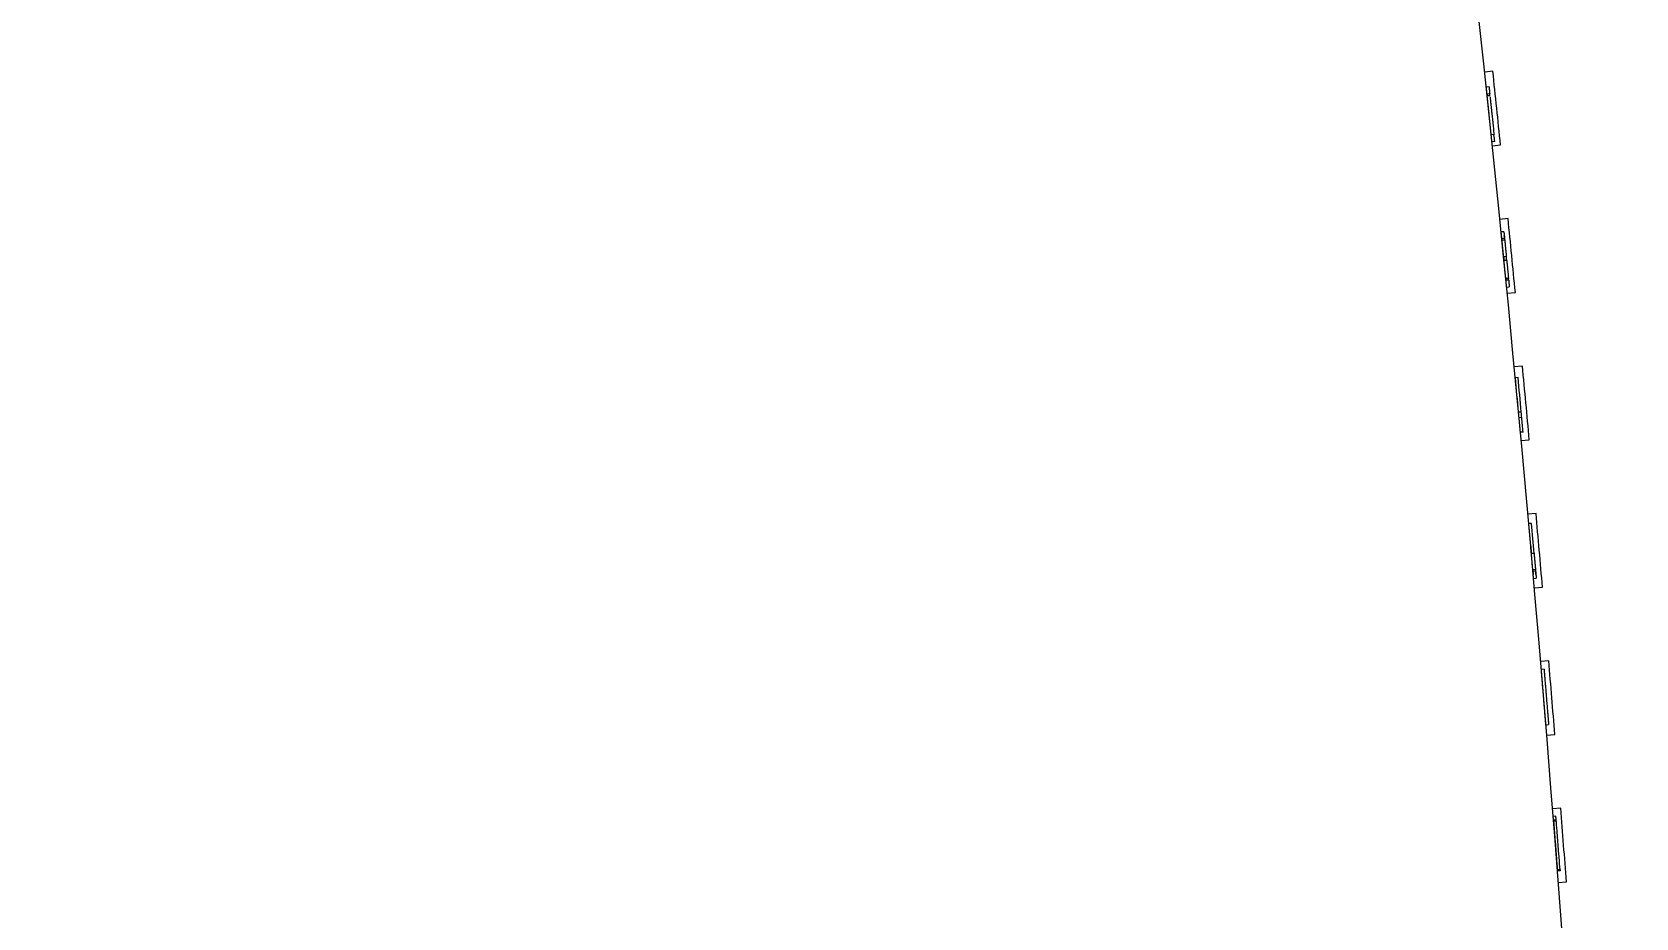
# Model space of a CAD drawing. Header units: millimetres. Extents: x 0 to 594, y 0 to 420.
# Drawn here: x 436.7 to 495.4, y 314.9 to 347.3 of the extents above; entities that cross this region are included whole.
import ezdxf

# ---------------------------------------------------------------- set-up
doc = ezdxf.new("R2010")
doc.units = ezdxf.units.MM
doc.layers.add('1', color=7, linetype='Continuous')
doc.layers.add('106', color=7, linetype='Continuous')
doc.styles.add('latin_extended', font='simplex.shx')
doc.dimstyles.get("Standard").update_dxf_attribs({"dimtxt": 0.18, "dimasz": 0.18, "dimexe": 0.18, "dimexo": 0.0625, "dimgap": 0.09, "dimtad": 0, "dimtih": 1, "dimtoh": 1, "dimdec": 4, "dimzin": 0, "dimdsep": 46, "dimtxsty": 'Standard', "dimcen": 0.09, "dimadec": 0, "dimazin": 0, "dimtfac": 1, "dimtdec": 4, "dimtofl": 0, "dimtmove": 0, "dimatfit": 3, "dimfxl": 1, "dimtolj": 1, "dimtzin": 0, "dimarcsym": 0})

# ---------------------------------------------------------------- blocks, each defined once
blk = doc.blocks.new('_U2')
at = {"layer": '106', "color": 7, "lineweight": 13}
for p, q in [((366.459143, 346.084634), (366.459143, 214.1006)), ((495.44635, 230.600994), (495.44635, 214.1006)), ((366.459143, 215.6006), (495.44635, 215.6006))]:
    blk.add_line(p, q, dxfattribs=at)
at = {"layer": '106', "color": 7, "lineweight": 25}
for points in [[(366.459143, 215.6006), (369.959142, 216.061384), (369.959145, 215.139817)], [(495.44635, 215.6006), (491.946352, 215.139817), (491.946349, 216.061384)]]:
    blk.add_solid(points, dxfattribs=at)
at = {"layer": '106', "color": 7, "linetype": 'Continuous', "lineweight": 18, "insert": (428.259036, 216.329153), "char_height": 3.5, "attachment_point": 7, "line_spacing_factor": 0.963855, "style": 'latin_extended'}
blk.add_mtext('\\W0.6152;129', dxfattribs=at)

msp = doc.modelspace()

# ---------------------------------------------------------------- linework, layer by layer
at = {"layer": '1', "color": 7, "linetype": 'Continuous', "lineweight": 13}
for p, q in [((490.203, 345.883), (489.905, 345.852)), ((490.063, 345.306), (489.964, 345.299)), ((490.09, 345.049), (489.99, 345.043)), ((490.097, 344.985), (489.997, 344.979)), ((490.246, 343.558), (490.146, 343.551)), ((490.272, 343.304), (490.172, 343.297)), ((490.187, 343.149), (490.486, 343.18)), ((490.76, 340.482), (490.462, 340.452)), ((490.607, 339.999), (490.508, 339.993)), ((490.632, 339.751), (490.532, 339.745)), ((490.638, 339.687), (490.539, 339.681)), ((490.698, 339.088), (490.598, 339.082)), ((490.712, 338.95), (490.612, 338.944)), ((490.777, 338.287), (490.677, 338.281)), ((490.783, 338.229), (490.683, 338.223)), ((490.707, 337.971), (490.807, 337.977)), ((490.729, 337.749), (491.028, 337.779)), ((491.287, 335.08), (490.989, 335.051)), ((491.127, 334.654), (491.027, 334.648)), ((491.245, 333.394), (491.145, 333.388)), ((491.264, 333.19), (491.164, 333.184)), ((491.313, 332.662), (491.213, 332.656)), ((491.241, 332.35), (491.54, 332.377)), ((491.785, 329.678), (491.486, 329.651)), ((491.617, 329.31), (491.517, 329.304)), ((491.678, 328.622), (491.678, 328.622)), ((491.714, 328.216), (491.614, 328.209)), ((491.766, 327.618), (491.667, 327.612)), ((491.771, 327.56), (491.672, 327.554)), ((491.694, 327.297), (491.794, 327.303)), ((491.724, 326.95), (492.023, 326.976)), ((492.253, 324.276), (491.954, 324.251)), ((492.079, 323.968), (491.979, 323.962)), ((492.146, 321.932), (492.246, 321.938)), ((492.177, 321.55), (492.476, 321.574)), ((492.692, 318.875), (492.393, 318.851)), ((492.514, 318.581), (492.415, 318.575)), ((492.525, 318.44), (492.426, 318.434)), ((492.528, 318.401), (492.429, 318.395)), ((492.666, 316.62), (492.566, 316.614)), ((492.669, 316.576), (492.569, 316.57)), ((492.601, 316.15), (492.9, 316.173))]:
    msp.add_line(p, q, dxfattribs=at)
for centre, radius, start, end in [((-504.541, 240.601), 1000, 0.358812, 6.873666), ((-504.541, 240.601), 1000.3, 5.88596, 6.041635), ((-504.541, 240.605), 1000, 5.894233, 5.908867), ((-504.541, 240.599), 1000.1, 5.894331, 5.908963), ((-504.541, 240.601), 1000.3, 5.575016, 5.730591), ((-504.541, 240.601), 1000.3, 5.264236, 5.419716), ((-504.541, 240.605), 1000, 5.31198, 5.323746), ((-504.541, 240.599), 1000.1, 5.312136, 5.323901), ((-504.541, 240.605), 1000, 5.281609, 5.31198), ((-504.541, 240.599), 1000.1, 5.281768, 5.312136), ((-504.541, 240.605), 1000, 5.025807, 5.088766), ((-504.541, 240.599), 1000.1, 5.025991, 5.088945), ((-504.541, 240.601), 1000.3, 4.953611, 5.109002), ((-504.541, 240.601), 1000.3, 4.643132, 4.798439), ((-504.541, 240.605), 1000, 4.46378, 4.471887), ((-504.541, 240.599), 1000.1, 4.464021, 4.472127), ((-504.541, 240.601), 1000.3, 4.332788, 4.488017), ((-504.541, 240.605), 1000, 4.461555, 4.46378), ((-504.541, 240.599), 1000.1, 4.461796, 4.464021)]:
    msp.add_arc(centre, radius, start, end, dxfattribs=at)
for centre, major_axis, ratio, start_param, end_param in [((-530.509, 238.17), (1021.6, 95.801), 0.987209, 6.282607, 6.283857), ((-511.725, 239.924), (1002.896, 94.264), 0.996412, 6.282392, 6.283653)]:
    msp.add_ellipse(centre, major_axis=major_axis, ratio=ratio, start_param=start_param, end_param=end_param, dxfattribs=at)
for points, knots in [([(489.99, 345.043), (489.987, 345.07), (489.985, 345.096), (489.981, 345.132), (489.98, 345.144), (489.978, 345.161), (489.977, 345.166), (489.976, 345.177), (489.976, 345.182), (489.973, 345.207), (489.971, 345.225), (489.969, 345.248), (489.968, 345.254), (489.967, 345.267), (489.966, 345.272), (489.965, 345.286), (489.964, 345.292), (489.964, 345.297), (489.964, 345.298), (489.963, 345.299), (489.963, 345.299), (489.963, 345.299)], [0, 0, 0, 0, 0.171892, 0.171892, 0.257838, 0.257838, 0.30081, 0.30081, 0.343783, 0.343783, 0.515675, 0.515675, 0.601621, 0.601621, 0.687567, 0.687567, 0.859459, 0.859459, 0.945404, 0.945404, 1, 1, 1, 1]), ([(489.99, 345.043), (489.992, 345.032), (489.993, 345.021), (489.994, 345.006), (489.995, 345), (489.996, 344.99), (489.997, 344.984), (489.997, 344.979)], [0, 0, 0, 0, 0.5, 0.5, 0.75, 0.75, 1, 1, 1, 1]), ([(490.063, 345.306), (490.063, 345.306), (490.063, 345.305), (490.063, 345.304), (490.063, 345.303), (490.064, 345.298), (490.064, 345.292), (490.066, 345.278), (490.066, 345.273), (490.067, 345.264), (490.068, 345.26), (490.069, 345.254), (490.069, 345.25), (490.071, 345.231), (490.073, 345.213), (490.076, 345.183), (490.077, 345.172), (490.079, 345.15), (490.081, 345.139), (490.084, 345.102), (490.087, 345.077), (490.09, 345.049)], [0, 0, 0, 0, 0.054938, 0.054938, 0.140853, 0.140853, 0.312683, 0.312683, 0.398597, 0.398597, 0.441555, 0.441555, 0.484512, 0.484512, 0.656341, 0.656341, 0.742256, 0.742256, 0.828171, 0.828171, 1, 1, 1, 1]), ([(490.097, 344.985), (490.096, 344.996), (490.095, 345.006), (490.093, 345.022), (490.092, 345.028), (490.091, 345.038), (490.091, 345.043), (490.09, 345.049)], [0, 0, 0, 0, 0.5, 0.5, 0.75, 0.75, 1, 1, 1, 1]), ([(490.146, 343.551), (490.142, 343.59), (490.138, 343.629), (490.13, 343.706), (490.126, 343.744), (490.118, 343.822), (490.114, 343.861), (490.106, 343.938), (490.102, 343.977), (490.089, 344.095), (490.081, 344.174), (490.069, 344.296), (490.064, 344.338), (490.058, 344.401), (490.055, 344.423), (490.052, 344.456), (490.051, 344.467), (490.048, 344.489), (490.047, 344.501), (490.044, 344.535), (490.041, 344.558), (490.036, 344.606), (490.034, 344.63), (490.03, 344.667), (490.028, 344.68), (490.026, 344.705), (490.024, 344.718), (490.02, 344.756), (490.018, 344.782), (490.014, 344.82), (490.012, 344.833), (490.01, 344.858), (490.008, 344.871), (490.006, 344.897), (490.004, 344.909), (490.003, 344.926), (490.002, 344.93), (490.002, 344.934)], [0, 0, 0, 0, 0.092351, 0.092351, 0.184702, 0.184702, 0.277053, 0.277053, 0.369404, 0.369404, 0.554106, 0.554106, 0.646457, 0.646457, 0.692633, 0.692633, 0.71572, 0.71572, 0.738808, 0.738808, 0.784984, 0.784984, 0.831159, 0.831159, 0.854247, 0.854247, 0.877335, 0.877335, 0.92351, 0.92351, 0.946598, 0.946598, 0.969686, 0.969686, 0.992774, 0.992774, 1, 1, 1, 1]), ([(490.101, 344.947), (490.101, 344.942), (490.102, 344.937), (490.104, 344.919), (490.105, 344.906), (490.108, 344.881), (490.109, 344.868), (490.112, 344.842), (490.113, 344.829), (490.116, 344.804), (490.117, 344.791), (490.12, 344.765), (490.121, 344.752), (490.125, 344.714), (490.128, 344.689), (490.132, 344.651), (490.133, 344.639), (490.136, 344.614), (490.137, 344.602), (490.141, 344.566), (490.143, 344.543), (490.148, 344.498), (490.15, 344.476), (490.155, 344.432), (490.157, 344.411), (490.164, 344.347), (490.168, 344.305), (490.181, 344.182), (490.189, 344.103), (490.201, 343.985), (490.205, 343.946), (490.213, 343.868), (490.217, 343.829), (490.225, 343.751), (490.229, 343.713), (490.237, 343.635), (490.242, 343.596), (490.246, 343.558)], [0, 0, 0, 0, 0.009354, 0.009354, 0.032392, 0.032392, 0.05543, 0.05543, 0.078468, 0.078468, 0.101507, 0.101507, 0.124545, 0.124545, 0.170622, 0.170622, 0.19366, 0.19366, 0.216698, 0.216698, 0.262775, 0.262775, 0.308851, 0.308851, 0.354928, 0.354928, 0.447081, 0.447081, 0.631387, 0.631387, 0.723541, 0.723541, 0.815694, 0.815694, 0.907847, 0.907847, 1, 1, 1, 1]), ([(490.532, 339.745), (490.531, 339.763), (490.527, 339.799), (490.524, 339.83), (490.522, 339.853), (490.521, 339.86), (490.52, 339.874), (490.519, 339.881), (490.517, 339.9), (490.516, 339.911), (490.514, 339.927), (490.514, 339.932), (490.513, 339.942), (490.512, 339.946), (490.511, 339.958), (490.51, 339.965), (490.51, 339.974), (490.509, 339.976), (490.509, 339.981), (490.509, 339.983), (490.508, 339.988), (490.508, 339.992), (490.508, 339.993), (490.508, 339.993)], [0, 0, 0, 0, 0.112638, 0.225277, 0.225277, 0.281596, 0.281596, 0.337915, 0.337915, 0.450553, 0.450553, 0.506873, 0.506873, 0.563192, 0.563192, 0.67583, 0.67583, 0.732149, 0.732149, 0.788469, 0.788469, 0.901107, 1, 1, 1, 1]), ([(490.532, 339.745), (490.534, 339.734), (490.535, 339.723), (490.536, 339.708), (490.537, 339.702), (490.538, 339.692), (490.538, 339.686), (490.539, 339.681)], [0, 0, 0, 0, 0.5, 0.5, 0.75, 0.75, 1, 1, 1, 1]), ([(490.607, 339.999), (490.607, 339.999), (490.607, 339.999), (490.608, 339.995), (490.608, 339.989), (490.61, 339.975), (490.61, 339.971), (490.611, 339.964), (490.611, 339.961), (490.612, 339.948), (490.614, 339.93), (490.617, 339.906), (490.619, 339.887), (490.619, 339.88), (490.621, 339.866), (490.621, 339.859), (490.624, 339.837), (490.625, 339.821), (490.628, 339.796), (490.629, 339.787), (490.63, 339.769), (490.631, 339.76), (490.632, 339.751)], [0, 0, 0, 0, 0.098733, 0.098733, 0.32405, 0.32405, 0.380379, 0.380379, 0.436708, 0.436708, 0.549366, 0.662025, 0.662025, 0.718354, 0.718354, 0.774683, 0.774683, 0.887342, 0.887342, 0.943671, 0.943671, 1, 1, 1, 1]), ([(490.638, 339.69), (490.637, 339.704), (490.636, 339.717), (490.633, 339.743), (490.632, 339.756), (490.63, 339.774), (490.629, 339.78), (490.628, 339.79), (490.628, 339.795), (490.627, 339.805), (490.626, 339.81), (490.625, 339.818), (490.625, 339.822), (490.624, 339.833), (490.623, 339.839), (490.622, 339.848), (490.622, 339.852), (490.622, 339.857), (490.621, 339.859), (490.621, 339.861), (490.621, 339.862), (490.621, 339.861), (490.622, 339.857), (490.623, 339.847), (490.623, 339.845), (490.623, 339.84), (490.624, 339.837), (490.624, 339.828), (490.625, 339.821), (490.627, 339.807), (490.627, 339.803), (490.628, 339.792), (490.629, 339.787), (490.63, 339.77), (490.631, 339.758), (490.633, 339.738), (490.634, 339.732), (490.635, 339.718), (490.638, 339.697), (490.64, 339.675), (490.643, 339.644), (490.644, 339.628), (490.648, 339.596), (490.649, 339.58), (490.654, 339.532), (490.657, 339.499), (490.662, 339.45), (490.664, 339.433), (490.667, 339.4), (490.669, 339.384), (490.671, 339.359), (490.672, 339.351), (490.673, 339.335), (490.674, 339.327), (490.677, 339.304), (490.678, 339.289), (490.68, 339.268), (490.681, 339.262), (490.682, 339.248), (490.683, 339.242), (490.684, 339.23), (490.685, 339.224), (490.686, 339.212), (490.686, 339.207), (490.688, 339.191), (490.689, 339.182), (490.69, 339.165), (490.691, 339.158), (490.692, 339.144), (490.693, 339.138), (490.694, 339.127), (490.695, 339.122), (490.696, 339.107), (490.697, 339.097), (490.698, 339.088)], [0, 0, 0, 0, 0.029662, 0.029662, 0.060963, 0.060963, 0.076614, 0.076614, 0.092264, 0.092264, 0.107915, 0.107915, 0.123566, 0.123566, 0.154867, 0.154867, 0.186168, 0.186168, 0.217469, 0.217469, 0.248771, 0.248771, 0.311373, 0.311373, 0.327024, 0.327024, 0.342674, 0.342674, 0.373975, 0.373975, 0.389626, 0.389626, 0.405277, 0.405277, 0.436578, 0.436578, 0.452228, 0.452228, 0.467879, 0.49918, 0.49918, 0.530482, 0.530482, 0.561783, 0.561783, 0.624385, 0.624385, 0.655686, 0.655686, 0.686988, 0.686988, 0.702638, 0.702638, 0.718289, 0.718289, 0.74959, 0.74959, 0.765241, 0.765241, 0.780891, 0.780891, 0.796542, 0.796542, 0.812193, 0.812193, 0.843494, 0.843494, 0.874795, 0.874795, 0.906096, 0.906096, 0.937398, 0.937398, 1, 1, 1, 1]), ([(490.638, 339.687), (490.637, 339.698), (490.636, 339.708), (490.635, 339.724), (490.634, 339.73), (490.633, 339.74), (490.633, 339.746), (490.632, 339.751)], [0, 0, 0, 0, 0.5, 0.5, 0.75, 0.75, 1, 1, 1, 1]), ([(490.598, 339.082), (490.597, 339.091), (490.596, 339.101), (490.595, 339.12), (490.594, 339.13), (490.592, 339.151), (490.591, 339.158), (490.589, 339.175), (490.588, 339.184), (490.587, 339.199), (490.586, 339.205), (490.585, 339.216), (490.584, 339.222), (490.583, 339.24), (490.581, 339.253), (490.579, 339.274), (490.579, 339.281), (490.577, 339.296), (490.576, 339.303), (490.574, 339.326), (490.572, 339.342), (490.569, 339.375), (490.568, 339.391), (490.564, 339.424), (490.563, 339.441), (490.558, 339.49), (490.555, 339.522), (490.55, 339.571), (490.548, 339.587), (490.546, 339.611), (490.545, 339.619), (490.543, 339.635), (490.543, 339.643), (490.541, 339.66), (490.54, 339.67), (490.539, 339.679)], [0, 0, 0, 0, 0.120185, 0.120185, 0.24037, 0.24037, 0.300463, 0.300463, 0.360555, 0.360555, 0.390602, 0.390602, 0.420648, 0.420648, 0.48074, 0.48074, 0.510787, 0.510787, 0.540833, 0.540833, 0.600925, 0.600925, 0.661018, 0.661018, 0.721111, 0.721111, 0.841296, 0.841296, 0.901388, 0.901388, 0.931434, 0.931434, 0.961481, 0.961481, 1, 1, 1, 1]), ([(490.598, 339.082), (490.599, 339.07), (490.601, 339.059), (490.603, 339.036), (490.604, 339.024), (490.607, 338.99), (490.61, 338.967), (490.612, 338.944)], [0, 0, 0, 0, 0.250449, 0.250449, 0.500898, 0.500898, 1, 1, 1, 1]), ([(490.679, 338.262), (490.678, 338.274), (490.677, 338.287), (490.674, 338.315), (490.672, 338.331), (490.668, 338.38), (490.664, 338.413), (490.659, 338.464), (490.658, 338.481), (490.654, 338.516), (490.652, 338.533), (490.649, 338.567), (490.647, 338.584), (490.645, 338.61), (490.644, 338.619), (490.642, 338.636), (490.641, 338.645), (490.639, 338.67), (490.637, 338.687), (490.635, 338.711), (490.634, 338.719), (490.633, 338.735), (490.632, 338.743), (490.63, 338.765), (490.628, 338.779), (490.626, 338.805), (490.624, 338.818), (490.622, 338.84), (490.621, 338.85), (490.619, 338.869), (490.618, 338.878), (490.617, 338.893), (490.616, 338.899), (490.615, 338.911), (490.615, 338.916), (490.613, 338.93), (490.613, 338.938), (490.612, 338.944)], [0, 0, 0, 0, 0.045909, 0.045909, 0.102032, 0.102032, 0.214278, 0.214278, 0.270401, 0.270401, 0.326524, 0.326524, 0.382647, 0.382647, 0.410708, 0.410708, 0.43877, 0.43877, 0.494893, 0.494893, 0.522954, 0.522954, 0.551016, 0.551016, 0.607139, 0.607139, 0.663262, 0.663262, 0.719385, 0.719385, 0.775508, 0.775508, 0.831631, 0.831631, 0.887754, 0.887754, 1, 1, 1, 1]), ([(490.712, 338.95), (490.71, 338.961), (490.709, 338.973), (490.707, 338.996), (490.706, 339.007), (490.703, 339.042), (490.7, 339.065), (490.698, 339.088)], [0, 0, 0, 0, 0.250449, 0.250449, 0.500898, 0.500898, 1, 1, 1, 1]), ([(490.712, 338.95), (490.712, 338.944), (490.713, 338.936), (490.714, 338.922), (490.715, 338.917), (490.716, 338.906), (490.717, 338.899), (490.718, 338.888), (490.718, 338.883), (490.719, 338.875), (490.719, 338.871), (490.721, 338.857), (490.722, 338.846), (490.724, 338.83), (490.724, 338.824), (490.725, 338.811), (490.726, 338.805), (490.728, 338.785), (490.729, 338.771), (490.731, 338.749), (490.732, 338.741), (490.734, 338.725), (490.735, 338.717), (490.737, 338.693), (490.739, 338.676), (490.742, 338.642), (490.744, 338.625), (490.747, 338.59), (490.749, 338.573), (490.754, 338.522), (490.757, 338.488), (490.762, 338.437), (490.764, 338.42), (490.767, 338.387), (490.769, 338.37), (490.772, 338.337), (490.774, 338.321), (490.776, 338.299), (490.776, 338.292), (490.777, 338.286)], [0, 0, 0, 0, 0.114692, 0.114692, 0.172038, 0.172038, 0.229384, 0.229384, 0.258057, 0.258057, 0.28673, 0.28673, 0.344076, 0.344076, 0.372749, 0.372749, 0.401422, 0.401422, 0.458768, 0.458768, 0.487441, 0.487441, 0.516114, 0.516114, 0.57346, 0.57346, 0.630806, 0.630806, 0.688152, 0.688152, 0.802844, 0.802844, 0.86019, 0.86019, 0.917536, 0.917536, 0.974882, 0.974882, 1, 1, 1, 1]), ([(490.677, 338.281), (490.678, 338.271), (490.679, 338.261), (490.681, 338.247), (490.681, 338.242), (490.682, 338.232), (490.682, 338.227), (490.683, 338.223)], [0, 0, 0, 0, 0.5, 0.5, 0.75, 0.75, 1, 1, 1, 1]), ([(490.708, 337.971), (490.708, 337.971), (490.708, 337.971), (490.708, 337.972), (490.707, 337.973), (490.707, 337.976), (490.707, 337.978), (490.707, 337.981), (490.706, 337.983), (490.706, 337.991), (490.705, 337.997), (490.704, 338.009), (490.703, 338.013), (490.703, 338.022), (490.702, 338.027), (490.701, 338.043), (490.699, 338.055), (490.697, 338.076), (490.697, 338.083), (490.695, 338.098), (490.694, 338.106), (490.692, 338.131), (490.69, 338.148), (490.687, 338.185), (490.685, 338.203), (490.683, 338.223)], [0, 0, 0, 0, 0.030357, 0.030357, 0.151563, 0.151563, 0.212165, 0.212165, 0.272768, 0.272768, 0.393973, 0.393973, 0.454576, 0.454576, 0.515179, 0.515179, 0.636384, 0.636384, 0.696987, 0.696987, 0.757589, 0.757589, 0.878795, 0.878795, 1, 1, 1, 1]), ([(490.783, 338.229), (490.782, 338.238), (490.781, 338.248), (490.779, 338.263), (490.779, 338.267), (490.778, 338.277), (490.777, 338.282), (490.777, 338.287)], [0, 0, 0, 0, 0.5, 0.5, 0.75, 0.75, 1, 1, 1, 1]), ([(490.783, 338.229), (490.785, 338.209), (490.786, 338.191), (490.79, 338.155), (490.792, 338.137), (490.794, 338.112), (490.795, 338.104), (490.796, 338.089), (490.797, 338.082), (490.799, 338.062), (490.8, 338.05), (490.802, 338.034), (490.802, 338.029), (490.803, 338.02), (490.804, 338.015), (490.805, 338.004), (490.805, 337.997), (490.806, 337.987), (490.807, 337.984), (490.807, 337.979), (490.807, 337.978), (490.807, 337.977), (490.807, 337.977), (490.807, 337.977)], [0, 0, 0, 0, 0.120831, 0.120831, 0.241663, 0.241663, 0.302078, 0.302078, 0.362494, 0.362494, 0.483326, 0.483326, 0.543741, 0.543741, 0.604157, 0.604157, 0.724988, 0.724988, 0.84582, 0.84582, 0.966651, 0.966651, 1, 1, 1, 1]), ([(491.667, 327.603), (491.669, 327.585), (491.67, 327.568), (491.673, 327.543), (491.673, 327.535), (491.675, 327.518), (491.676, 327.511), (491.677, 327.496), (491.677, 327.49), (491.678, 327.478), (491.679, 327.472), (491.68, 327.458), (491.681, 327.451), (491.681, 327.444), (491.681, 327.442), (491.682, 327.439), (491.682, 327.438), (491.682, 327.438), (491.682, 327.438), (491.682, 327.439), (491.682, 327.441), (491.681, 327.443), (491.681, 327.447), (491.681, 327.45), (491.68, 327.456), (491.68, 327.46), (491.679, 327.47), (491.679, 327.475), (491.677, 327.494), (491.676, 327.508), (491.674, 327.532), (491.673, 327.541), (491.671, 327.558), (491.669, 327.585), (491.666, 327.615), (491.664, 327.646), (491.663, 327.657), (491.661, 327.678), (491.66, 327.689), (491.657, 327.721), (491.655, 327.743), (491.652, 327.777), (491.651, 327.788), (491.649, 327.811), (491.648, 327.822), (491.643, 327.879), (491.639, 327.925), (491.633, 327.993), (491.631, 328.016), (491.627, 328.062), (491.625, 328.084), (491.621, 328.13), (491.619, 328.152), (491.615, 328.198), (491.613, 328.22), (491.61, 328.253), (491.609, 328.264), (491.608, 328.286), (491.607, 328.297), (491.604, 328.329), (491.602, 328.349), (491.599, 328.379), (491.599, 328.388), (491.597, 328.406), (491.596, 328.415), (491.595, 328.43), (491.594, 328.437), (491.593, 328.449), (491.593, 328.454), (491.592, 328.462), (491.592, 328.465), (491.591, 328.47), (491.591, 328.472), (491.591, 328.474), (491.591, 328.475), (491.591, 328.475), (491.591, 328.475), (491.591, 328.473), (491.591, 328.471), (491.592, 328.467), (491.592, 328.462), (491.593, 328.454), (491.594, 328.445), (491.594, 328.44), (491.596, 328.423), (491.597, 328.41), (491.599, 328.386), (491.599, 328.378), (491.601, 328.36), (491.602, 328.351), (491.604, 328.332), (491.604, 328.321), (491.606, 328.3), (491.607, 328.289), (491.609, 328.267), (491.61, 328.256), (491.612, 328.237), (491.613, 328.229), (491.613, 328.222)], [0, 0, 0, 0, 0.026956, 0.026956, 0.042743, 0.042743, 0.058531, 0.058531, 0.074318, 0.074318, 0.090105, 0.090105, 0.121679, 0.121679, 0.137467, 0.137467, 0.153254, 0.169041, 0.169041, 0.184828, 0.184828, 0.200615, 0.200615, 0.216403, 0.216403, 0.23219, 0.23219, 0.247977, 0.247977, 0.279551, 0.279551, 0.295339, 0.295339, 0.311126, 0.3427, 0.3427, 0.358487, 0.358487, 0.374275, 0.374275, 0.405849, 0.405849, 0.421636, 0.421636, 0.437423, 0.437423, 0.500572, 0.500572, 0.532146, 0.532146, 0.563721, 0.563721, 0.595295, 0.595295, 0.62687, 0.62687, 0.642657, 0.642657, 0.658444, 0.658444, 0.690018, 0.690018, 0.705806, 0.705806, 0.721593, 0.721593, 0.73738, 0.73738, 0.753167, 0.753167, 0.768954, 0.768954, 0.784742, 0.784742, 0.800529, 0.800529, 0.816316, 0.816316, 0.832103, 0.832103, 0.84789, 0.863678, 0.863678, 0.879465, 0.879465, 0.911039, 0.911039, 0.926826, 0.926826, 0.942614, 0.942614, 0.958401, 0.958401, 0.974188, 0.974188, 0.989975, 0.989975, 1, 1, 1, 1]), ([(491.714, 328.217), (491.717, 328.184), (491.72, 328.149), (491.725, 328.092), (491.727, 328.069), (491.731, 328.024), (491.733, 328.001), (491.739, 327.932), (491.743, 327.886), (491.749, 327.818), (491.751, 327.796), (491.754, 327.762), (491.755, 327.751), (491.757, 327.729), (491.758, 327.718), (491.761, 327.685), (491.762, 327.663), (491.765, 327.632), (491.766, 327.622), (491.768, 327.602), (491.769, 327.593), (491.771, 327.564), (491.773, 327.547), (491.775, 327.523), (491.775, 327.515), (491.777, 327.501), (491.777, 327.494), (491.778, 327.482), (491.779, 327.476), (491.78, 327.467), (491.78, 327.463), (491.781, 327.452), (491.781, 327.449), (491.781, 327.445), (491.781, 327.445), (491.782, 327.444), (491.782, 327.444), (491.781, 327.445), (491.781, 327.448), (491.781, 327.455), (491.78, 327.457), (491.78, 327.465), (491.779, 327.469), (491.778, 327.483), (491.777, 327.495), (491.775, 327.517), (491.775, 327.524), (491.773, 327.541), (491.772, 327.558), (491.77, 327.577), (491.768, 327.597), (491.767, 327.607), (491.766, 327.618)], [0, 0, 0, 0, 0.078059, 0.078059, 0.129313, 0.129313, 0.180566, 0.180566, 0.283073, 0.283073, 0.334327, 0.334327, 0.359953, 0.359953, 0.38558, 0.38558, 0.436834, 0.436834, 0.46246, 0.46246, 0.488087, 0.488087, 0.539341, 0.539341, 0.564967, 0.564967, 0.590594, 0.590594, 0.616221, 0.616221, 0.641848, 0.641848, 0.693101, 0.693101, 0.718728, 0.718728, 0.744355, 0.744355, 0.795608, 0.795608, 0.821235, 0.821235, 0.846862, 0.846862, 0.898115, 0.898115, 0.923742, 0.923742, 0.949369, 0.974995, 0.974995, 1, 1, 1, 1]), ([(491.667, 327.612), (491.667, 327.603), (491.668, 327.593), (491.67, 327.578), (491.67, 327.574), (491.671, 327.564), (491.671, 327.559), (491.672, 327.554)], [0, 0, 0, 0, 0.5, 0.5, 0.75, 0.75, 1, 1, 1, 1]), ([(491.694, 327.297), (491.694, 327.297), (491.694, 327.297), (491.694, 327.298), (491.694, 327.299), (491.694, 327.3), (491.694, 327.301), (491.693, 327.305), (491.693, 327.307), (491.693, 327.314), (491.692, 327.318), (491.692, 327.327), (491.691, 327.332), (491.69, 327.344), (491.689, 327.35), (491.688, 327.365), (491.687, 327.373), (491.686, 327.391), (491.685, 327.4), (491.683, 327.419), (491.683, 327.43), (491.681, 327.452), (491.68, 327.464), (491.676, 327.501), (491.674, 327.527), (491.672, 327.554)], [0, 0, 0, 0, 0.037201, 0.037201, 0.117434, 0.117434, 0.197668, 0.197668, 0.277901, 0.277901, 0.358134, 0.358134, 0.438367, 0.438367, 0.518601, 0.518601, 0.598834, 0.598834, 0.679067, 0.679067, 0.7593, 0.7593, 0.839534, 0.839534, 1, 1, 1, 1]), ([(491.771, 327.56), (491.771, 327.57), (491.77, 327.58), (491.768, 327.594), (491.768, 327.599), (491.767, 327.609), (491.767, 327.614), (491.766, 327.618)], [0, 0, 0, 0, 0.5, 0.5, 0.75, 0.75, 1, 1, 1, 1]), ([(491.771, 327.56), (491.774, 327.534), (491.776, 327.509), (491.779, 327.473), (491.78, 327.461), (491.782, 327.439), (491.783, 327.428), (491.785, 327.409), (491.785, 327.4), (491.787, 327.383), (491.788, 327.375), (491.789, 327.36), (491.79, 327.353), (491.791, 327.341), (491.791, 327.335), (491.792, 327.326), (491.792, 327.322), (491.793, 327.315), (491.793, 327.312), (491.793, 327.308), (491.793, 327.307), (491.794, 327.306), (491.794, 327.305), (491.794, 327.305), (491.794, 327.304), (491.794, 327.304), (491.794, 327.303), (491.794, 327.303)], [0, 0, 0, 0, 0.158003, 0.158003, 0.237004, 0.237004, 0.316006, 0.316006, 0.395007, 0.395007, 0.474009, 0.474009, 0.55301, 0.55301, 0.632012, 0.632012, 0.711013, 0.711013, 0.790015, 0.790015, 0.869016, 0.869016, 0.908517, 0.908517, 0.948018, 0.948018, 1, 1, 1, 1]), ([(492.146, 321.932), (492.146, 321.932), (492.146, 321.932), (492.146, 321.932), (492.146, 321.932), (492.146, 321.936), (492.146, 321.941), (492.145, 321.951), (492.145, 321.955), (492.144, 321.964), (492.143, 321.969), (492.142, 321.986), (492.141, 321.999), (492.139, 322.019), (492.139, 322.023), (492.138, 322.031), (492.138, 322.036), (492.137, 322.05), (492.136, 322.059), (492.134, 322.09), (492.132, 322.113), (492.129, 322.149), (492.128, 322.161), (492.126, 322.187), (492.125, 322.2), (492.121, 322.239), (492.119, 322.266), (492.115, 322.32), (492.112, 322.348), (492.108, 322.404), (492.105, 322.432), (492.101, 322.489), (492.096, 322.546), (492.091, 322.603), (492.087, 322.661), (492.084, 322.689), (492.073, 322.833), (492.063, 322.948), (492.049, 323.121), (492.044, 323.178), (492.034, 323.293), (492.03, 323.351), (492.023, 323.436), (492.02, 323.465), (492.015, 323.521), (492.013, 323.549), (492.01, 323.591), (492.008, 323.605), (492.006, 323.633), (492.005, 323.647), (492.002, 323.687), (492, 323.713), (491.996, 323.75), (491.995, 323.763), (491.993, 323.786), (491.992, 323.797), (491.99, 323.83), (491.988, 323.85), (491.986, 323.877), (491.985, 323.885), (491.984, 323.901), (491.983, 323.908), (491.982, 323.927), (491.981, 323.938), (491.979, 323.953), (491.979, 323.957), (491.979, 323.961), (491.979, 323.962), (491.979, 323.962)], [0, 0, 0, 0, 0.001792, 0.001792, 0.018381, 0.018381, 0.051558, 0.051558, 0.068147, 0.068147, 0.084736, 0.084736, 0.117913, 0.117913, 0.126208, 0.126208, 0.134502, 0.134502, 0.151091, 0.151091, 0.184268, 0.184268, 0.200857, 0.200857, 0.217446, 0.217446, 0.250624, 0.250624, 0.283801, 0.283801, 0.316979, 0.316979, 0.350156, 0.383334, 0.383334, 0.416511, 0.416511, 0.549222, 0.549222, 0.615577, 0.615577, 0.681932, 0.681932, 0.71511, 0.71511, 0.748287, 0.748287, 0.764876, 0.764876, 0.781465, 0.781465, 0.814642, 0.814642, 0.831231, 0.831231, 0.84782, 0.84782, 0.880998, 0.880998, 0.897586, 0.897586, 0.914175, 0.914175, 0.947353, 0.947353, 0.98053, 0.98053, 1, 1, 1, 1]), ([(492.078, 323.968), (492.078, 323.968), (492.078, 323.968), (492.079, 323.965), (492.079, 323.963), (492.079, 323.958), (492.08, 323.955), (492.08, 323.944), (492.081, 323.934), (492.083, 323.914), (492.084, 323.907), (492.085, 323.891), (492.086, 323.882), (492.088, 323.855), (492.09, 323.835), (492.092, 323.803), (492.093, 323.791), (492.095, 323.767), (492.096, 323.755), (492.099, 323.718), (492.102, 323.692), (492.106, 323.637), (492.108, 323.61), (492.113, 323.554), (492.115, 323.526), (492.12, 323.47), (492.122, 323.442), (492.129, 323.356), (492.134, 323.299), (492.144, 323.184), (492.148, 323.127), (492.163, 322.955), (492.172, 322.84), (492.184, 322.697), (492.186, 322.669), (492.191, 322.612), (492.193, 322.583), (492.2, 322.498), (492.205, 322.441), (492.211, 322.371), (492.212, 322.357), (492.214, 322.329), (492.215, 322.315), (492.219, 322.274), (492.221, 322.248), (492.224, 322.208), (492.225, 322.195), (492.227, 322.17), (492.228, 322.157), (492.231, 322.121), (492.233, 322.098), (492.236, 322.067), (492.236, 322.057), (492.238, 322.039), (492.239, 322.03), (492.241, 322.006), (492.242, 321.993), (492.243, 321.976), (492.243, 321.971), (492.244, 321.962), (492.245, 321.958), (492.245, 321.948), (492.246, 321.943), (492.246, 321.939), (492.246, 321.938), (492.246, 321.938), (492.246, 321.938), (492.246, 321.938)], [0, 0, 0, 0, 0.01945, 0.01945, 0.036026, 0.036026, 0.052602, 0.052602, 0.085754, 0.085754, 0.102331, 0.102331, 0.118907, 0.118907, 0.152059, 0.152059, 0.168635, 0.168635, 0.185211, 0.185211, 0.218364, 0.218364, 0.251516, 0.251516, 0.284668, 0.284668, 0.317821, 0.317821, 0.384125, 0.384125, 0.45043, 0.45043, 0.583039, 0.583039, 0.616191, 0.616191, 0.649344, 0.649344, 0.715648, 0.715648, 0.732225, 0.732225, 0.748801, 0.748801, 0.781953, 0.781953, 0.798529, 0.798529, 0.815105, 0.815105, 0.848258, 0.848258, 0.864834, 0.864834, 0.88141, 0.88141, 0.914562, 0.914562, 0.931138, 0.931138, 0.947715, 0.947715, 0.980867, 0.980867, 0.997443, 0.997443, 1, 1, 1, 1]), ([(492.14, 323.227), (492.14, 323.227), (492.14, 323.226), (492.14, 323.224), (492.141, 323.22), (492.142, 323.21), (492.142, 323.206), (492.143, 323.197), (492.143, 323.192), (492.145, 323.174), (492.146, 323.16), (492.148, 323.135), (492.149, 323.126), (492.15, 323.108), (492.151, 323.098), (492.153, 323.068), (492.155, 323.046), (492.159, 322.998), (492.161, 322.973), (492.163, 322.947)], [0, 0, 0, 0, 0.058385, 0.058385, 0.215321, 0.215321, 0.293789, 0.293789, 0.372257, 0.372257, 0.529192, 0.529192, 0.60766, 0.60766, 0.686128, 0.686128, 0.843064, 0.843064, 1, 1, 1, 1]), ([(492.429, 318.395), (492.429, 318.386), (492.43, 318.377), (492.432, 318.358), (492.432, 318.349), (492.434, 318.321), (492.436, 318.303), (492.44, 318.247), (492.443, 318.21), (492.452, 318.099), (492.458, 318.025), (492.469, 317.876), (492.475, 317.802), (492.483, 317.69), (492.486, 317.653), (492.492, 317.579), (492.495, 317.542), (492.504, 317.431), (492.509, 317.356), (492.521, 317.208), (492.526, 317.134), (492.543, 316.911), (492.555, 316.762), (492.566, 316.614)], [0, 0, 0, 0, 0.015625, 0.015625, 0.03125, 0.03125, 0.0625, 0.0625, 0.125, 0.125, 0.25, 0.25, 0.375, 0.375, 0.4375, 0.4375, 0.5, 0.5, 0.625, 0.625, 0.75, 0.75, 1, 1, 1, 1]), ([(492.666, 316.62), (492.655, 316.768), (492.643, 316.917), (492.626, 317.14), (492.62, 317.214), (492.609, 317.363), (492.603, 317.437), (492.595, 317.548), (492.592, 317.585), (492.586, 317.659), (492.583, 317.697), (492.575, 317.808), (492.569, 317.882), (492.557, 318.031), (492.552, 318.105), (492.543, 318.216), (492.54, 318.253), (492.536, 318.309), (492.534, 318.327), (492.532, 318.355), (492.531, 318.364), (492.53, 318.383), (492.529, 318.392), (492.528, 318.401)], [0, 0, 0, 0, 0.25, 0.25, 0.375, 0.375, 0.5, 0.5, 0.5625, 0.5625, 0.625, 0.625, 0.75, 0.75, 0.875, 0.875, 0.9375, 0.9375, 0.96875, 0.96875, 0.984375, 0.984375, 1, 1, 1, 1]), ([(492.569, 316.57), (492.569, 316.577), (492.568, 316.584), (492.568, 316.595), (492.567, 316.599), (492.567, 316.606), (492.566, 316.61), (492.566, 316.614)], [0, 0, 0, 0, 0.5, 0.5, 0.75, 0.75, 1, 1, 1, 1]), ([(492.666, 316.62), (492.666, 316.613), (492.667, 316.605), (492.668, 316.594), (492.668, 316.59), (492.669, 316.583), (492.669, 316.579), (492.669, 316.576)], [0, 0, 0, 0, 0.5, 0.5, 0.75, 0.75, 1, 1, 1, 1])]:
    msp.add_open_spline(points, degree=3, knots=knots, dxfattribs=at)

# ---------------------------------------------------------------- dimensions: what is measured, and where the dimension line sits
at = {"layer": '106', "color": 7, "linetype": 'Continuous', "lineweight": 18}
dim = msp.add_linear_dim(base=(495.446, 215.601), p1=(366.459, 346.085), p2=(495.446, 230.601), dimstyle='Standard', override={"dimtxt": 3.5, "dimasz": 3.5, "dimexe": 1.5, "dimexo": 0, "dimgap": 1.75, "dimtad": 1, "dimtih": 1, "dimtoh": 0, "dimdec": 1, "dimlfac": 1, "dimzin": 8, "dimdsep": 44, "dimlunit": 2, "dimtxsty": 'latin_extended', "dimsah": 1, "dimse1": 0, "dimse2": 0, "dimsd1": 0, "dimsd2": 0, "dimclrd": 7, "dimclre": 7, "dimclrt": 7, "dimtol": 0, "dimtm": -0.2, "dimtfac": 0.714286, "dimtdec": 2, "dimtofl": 1, "dimtmove": 0, "dimtzin": 8, "dimlwd": 13, "dimlwe": 13}, dxfattribs=at)
dim.commit()
dim.dimension.update_dxf_attribs({"geometry": '_U2', "text_midpoint": (430.953, 215.601), "dimtype": 160})

doc.saveas('drawing.dxf')
